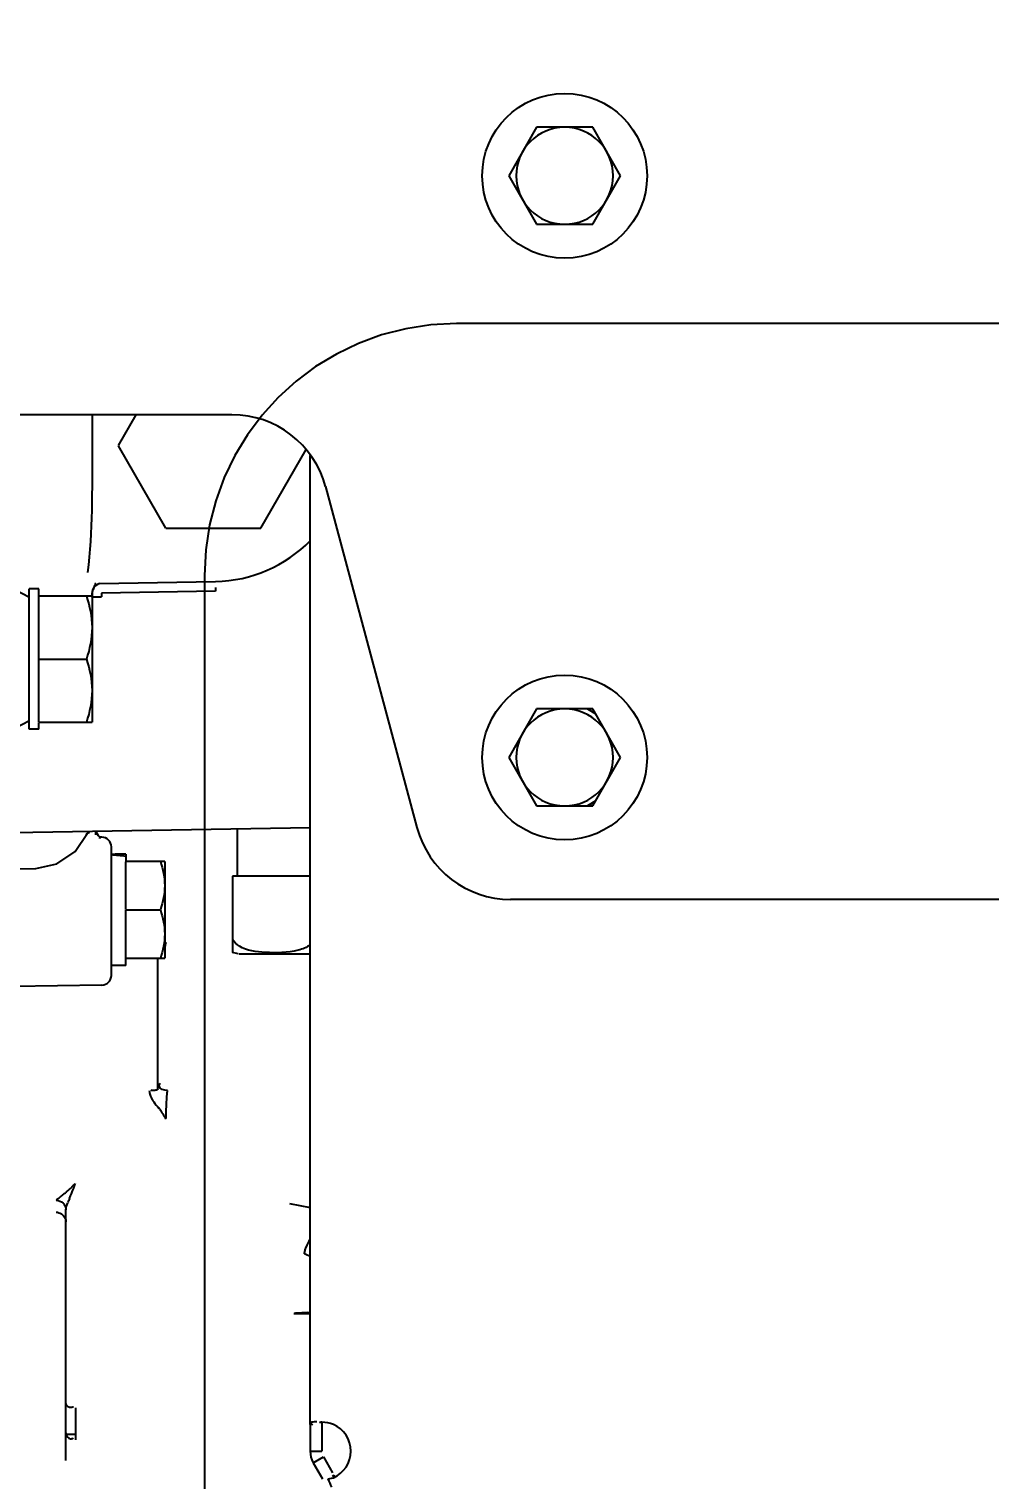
# Model space of a CAD drawing. Header units: millimetres. Extents: x 9130 to 9550, y -18883 to -17651.
# Drawn here: x 9356.529 to 9357.52, y -18045.862 to -18044.367 of the extents above; entities that cross this region are included whole.
import ezdxf

# ---------------------------------------------------------------- set-up
doc = ezdxf.new("R2010")
doc.units = ezdxf.units.MM
doc.linetypes.add('CENTER', pattern=[2, 1.25, -0.25, 0.25, -0.25])
doc.layers.add('3884027_DKREDXF_CONTINUOUS_LINE', color=7, linetype='Continuous')
doc.layers.add('DEFAULT_1', color=7, linetype='CENTER')
doc.styles.add('KOTE ZA MONNTAZU', font='simplex.shx', dxfattribs={"width": 0.7, "oblique": 8, "height": 3})
doc.dimstyles.new('KOTE ZA MONTAZU u cm', dxfattribs={"dimscale": 0, "dimtxt": 1.5, "dimasz": 1.5, "dimexe": 0.8, "dimexo": 0.1, "dimgap": 1, "dimtad": 1, "dimdec": 1, "dimlfac": 10, "dimzin": 12, "dimdsep": 46, "dimtxsty": 'KOTE ZA MONNTAZU', "dimcen": 1.5, "dimclrt": 1, "dimadec": 0, "dimazin": 0, "dimtfac": 1, "dimtdec": 1, "dimtmove": 0, "dimatfit": 3, "dimfxl": 1, "dimtolj": 2, "dimtzin": 0, "dimarcsym": 0})

# ---------------------------------------------------------------- blocks, each defined once
blk = doc.blocks.new('*D1102')
at = {"color": 0, "lineweight": -2, "transparency": 16777216}
for p, q in [((9345.4099, -18047.6265), (9345.4099, -18048.7074)), ((9359.4099, -18047.6265), (9359.4099, -18048.7074)), ((9346.0099, -18048.5074), (9358.8099, -18048.5074))]:
    blk.add_line(p, q, dxfattribs=at)
at = {"color": 0, "transparency": 16777216}
for points in [[(9346.0099, -18048.4074), (9346.0099, -18048.6074), (9345.4099, -18048.5074)], [(9358.8099, -18048.4074), (9358.8099, -18048.6074), (9359.4099, -18048.5074)]]:
    blk.add_solid(points, dxfattribs=at)
at = {"layer": 'Defpoints', "color": 0, "transparency": 16777216}
for p in [(9345.4099, -18047.5265), (9359.4099, -18047.5265), (9359.4099, -18048.5074)]:
    blk.add_point(p, dxfattribs=at)
at = {"color": 1, "transparency": 16777216, "insert": (9352.4099, -18047.7074), "char_height": 3, "width": 6.923188, "attachment_point": 5, "style": 'KOTE ZA MONNTAZU'}
blk.add_mtext('\\A2;{\\H0.4x;140 cm}', dxfattribs=at)

msp = doc.modelspace()

# ---------------------------------------------------------------- linework, layer by layer
at = {"layer": '3884027_DKREDXF_CONTINUOUS_LINE', "color": 6, "linetype": 'Continuous'}
for p, q in [((9357.0525, -18044.468), (9357.0237, -18044.518)), ((9357.0814, -18044.468), (9357.0525, -18044.468)), ((9357.0237, -18044.518), (9357.0525, -18044.568)), ((9357.0525, -18044.568), (9357.0814, -18044.568)), ((9356.7382, -18044.7645), (9356.2353, -18044.7645)), ((9356.5939, -18044.7645), (9356.5939, -18044.7972)), ((9356.6392, -18044.7645), (9356.6208, -18044.7963)), ((9356.5939, -18044.7972), (9356.5939, -18044.7985)), ((9356.6208, -18044.7966), (9356.6697, -18044.8814)), ((9356.7681, -18044.8814), (9356.8149, -18044.8003)), ((9356.8189, -18045.806), (9356.8189, -18044.8064)), ((9356.8348, -18044.8386), (9356.929, -18045.1904)), ((9356.67, -18044.8815), (9356.7679, -18044.8815)), ((9356.5389, -18044.944), (9356.5289, -18044.944)), ((9356.6017, -18044.9386), (9356.7213, -18044.9365)), ((9356.5939, -18044.9515), (9356.5389, -18044.9515)), ((9356.5939, -18044.9525), (9356.5939, -18045.0815)), ((9356.5389, -18045.0165), (9356.5881, -18045.0165)), ((9356.5389, -18045.0815), (9356.5939, -18045.0815)), ((9357.0525, -18045.068), (9357.0237, -18045.118)), ((9357.0814, -18045.068), (9357.0525, -18045.068)), ((9356.5389, -18045.089), (9356.5289, -18045.089)), ((9357.0237, -18045.118), (9357.0525, -18045.168)), ((9357.0525, -18045.168), (9357.0814, -18045.168)), ((9356.8189, -18045.1906), (9356.5127, -18045.1959)), ((9356.5979, -18045.1979), (9356.5979, -18045.1945)), ((9356.5994, -18045.197), (9356.5984, -18045.1944)), ((9356.6008, -18045.2006), (9356.6024, -18045.2008)), ((9356.6024, -18045.2006), (9356.6016, -18045.2)), ((9356.6041, -18045.2002), (9356.6018, -18045.2001)), ((9356.6028, -18045.2008), (9356.6024, -18045.2006)), ((9356.6024, -18045.2008), (9356.6027, -18045.2008)), ((9356.6027, -18045.2008), (9356.6028, -18045.2008)), ((9356.7439, -18045.2405), (9356.7439, -18045.1919)), ((9356.6139, -18045.3428), (9356.6139, -18045.2102)), ((9356.6689, -18045.2252), (9356.6289, -18045.2252)), ((9356.6689, -18045.2252), (9356.6689, -18045.3252)), ((9356.5127, -18045.2329), (9356.5359, -18045.2325)), ((9356.7389, -18045.2405), (9356.7389, -18045.3193)), ((9356.8189, -18045.2405), (9356.7389, -18045.2405)), ((9356.6289, -18045.2752), (9356.6644, -18045.2752)), ((9358.5214, -18045.2645), (9357.0256, -18045.2645)), ((9356.7448, -18045.3205), (9356.7388, -18045.3193)), ((9356.7452, -18045.3205), (9356.8189, -18045.3205)), ((9356.6289, -18045.3327), (9356.6139, -18045.3327)), ((9356.6289, -18045.3252), (9356.6689, -18045.3252)), ((9356.6619, -18045.4522), (9356.6619, -18045.3266)), ((9356.6041, -18045.3528), (9356.5127, -18045.3544)), ((9356.5669, -18045.8432), (9356.5669, -18045.5847)), ((9356.7977, -18045.5782), (9356.8189, -18045.5822)), ((9356.5768, -18045.8165), (9356.5669, -18045.8165)), ((9356.8444, -18045.8601), (9356.8435, -18045.8585))]:
    msp.add_line(p, q, dxfattribs=at)
at = {"layer": '3884027_DKREDXF_CONTINUOUS_LINE', "color": 7, "linetype": 'Continuous'}
for p, q in [((9357.1103, -18044.468), (9357.0814, -18044.468)), ((9357.1391, -18044.518), (9357.1103, -18044.468)), ((9357.1103, -18044.568), (9357.1391, -18044.518)), ((9357.0814, -18044.568), (9357.1103, -18044.568)), ((9356.5289, -18045.089), (9356.5289, -18044.944)), ((9356.5389, -18045.0815), (9356.5389, -18044.944)), ((9356.7213, -18044.9465), (9356.6037, -18044.9485)), ((9356.5939, -18044.9485), (9356.5939, -18044.9525)), ((9356.5939, -18044.9525), (9356.6037, -18044.9525)), ((9356.6037, -18044.9485), (9356.6037, -18044.9525)), ((9357.1103, -18045.068), (9357.0814, -18045.068)), ((9357.1048, -18045.068), (9357.113, -18045.0727)), ((9357.113, -18045.0727), (9357.1048, -18045.068)), ((9357.1391, -18045.118), (9357.1103, -18045.068)), ((9356.5389, -18045.089), (9356.5389, -18045.0824)), ((9357.1103, -18045.168), (9357.1391, -18045.118)), ((9357.0814, -18045.168), (9357.1103, -18045.168)), ((9357.113, -18045.1632), (9357.1048, -18045.168)), ((9357.1048, -18045.168), (9357.113, -18045.1633)), ((9356.6289, -18045.2177), (9356.6289, -18045.2252)), ((9356.6289, -18045.2748), (9356.6289, -18045.2256)), ((9356.6289, -18045.3248), (9356.6289, -18045.2756)), ((9356.6289, -18045.3327), (9356.6289, -18045.3252)), ((9356.6619, -18045.4599), (9356.6619, -18045.4522)), ((9356.5708, -18045.5728), (9356.5718, -18045.5702)), ((9356.8022, -18045.6917), (9356.8189, -18045.692)), ((9356.5768, -18045.7888), (9356.5768, -18045.7933)), ((9356.5768, -18045.7933), (9356.5768, -18045.7972)), ((9356.5768, -18045.7972), (9356.5768, -18045.8001)), ((9356.5767, -18045.8093), (9356.5767, -18045.8121)), ((9356.5767, -18045.8121), (9356.5767, -18045.8148)), ((9356.8189, -18045.806), (9356.8189, -18045.8335)), ((9356.8309, -18045.8035), (9356.8309, -18045.8335)), ((9356.5768, -18045.8197), (9356.5768, -18045.8218)), ((9356.8189, -18045.8335), (9356.8309, -18045.8335)), ((9356.8221, -18045.8455), (9356.8325, -18045.8395)), ((9356.8325, -18045.8395), (9356.8421, -18045.8561)), ((9356.8221, -18045.8455), (9356.8317, -18045.8621)), ((9356.842, -18045.8594), (9356.8435, -18045.8585)), ((9356.841, -18045.8615), (9356.8429, -18045.861))]:
    msp.add_line(p, q, dxfattribs=at)
at = {"layer": '3884027_DKREDXF_CONTINUOUS_LINE', "color": 6, "linetype": 'Continuous'}
for points in [[(9356.5359, -18045.2325), (9356.5577, -18045.2278), (9356.5766, -18045.2152), (9356.5894, -18045.1962)], [(9356.5879, -18045.1972), (9356.5877, -18045.1974), (9356.5885, -18045.1966), (9356.5912, -18045.1951)], [(9356.6016, -18045.2), (9356.6006, -18045.1989), (9356.5994, -18045.197)]]:
    msp.add_lwpolyline(points, dxfattribs=at)
at = {"layer": '3884027_DKREDXF_CONTINUOUS_LINE', "color": 7, "linetype": 'Continuous'}
for points in [[(9356.5768, -18045.8001), (9356.5768, -18045.8006), (9356.5767, -18045.8011), (9356.5767, -18045.8017), (9356.5767, -18045.8024), (9356.5767, -18045.8032)], [(9356.8372, -18045.8623), (9356.8391, -18045.8619), (9356.841, -18045.8615)]]:
    msp.add_lwpolyline(points, dxfattribs=at)
at = {"layer": '3884027_DKREDXF_CONTINUOUS_LINE', "color": 6, "linetype": 'Continuous'}
for centre in [(9357.0814, -18044.518), (9357.0814, -18045.118)]:
    msp.add_circle(centre, 0.085, dxfattribs=at)
for centre, radius, start, end in [((9357.0814, -18044.518), 0.05, 90, 270), ((9356.7382, -18044.8645), 0.1, 15, 90), ((9356.7189, -18044.7965), 0.14, 271, 315.7981), ((9356.4889, -18045.0165), 0.075, 57.769, 122.231), ((9356.6039, -18044.9485), 0.01, 102.2177, 113.25), ((9356.4889, -18045.0165), 0.075, 237.769, 302.231), ((9357.0814, -18045.118), 0.05, 90, 270), ((9356.6039, -18045.2102), 0.01, 0, 89), ((9357.0256, -18045.1645), 0.1, 195, 270), ((9356.6039, -18045.3428), 0.01, 271, 0), ((9356.8309, -18045.8335), 0.03, 293.5782, 66.4218)]:
    msp.add_arc(centre, radius, start, end, dxfattribs=at)
at = {"layer": '3884027_DKREDXF_CONTINUOUS_LINE', "color": 7, "linetype": 'Continuous'}
for centre, radius, start, end in [((9357.0814, -18044.518), 0.05, 270, 90), ((9356.6039, -18044.9485), 0.01, 113.25, 180), ((9356.6205, -18044.9522), 0.0265, 159.3854, 163.9063), ((9356.6194, -18044.9518), 0.0254, 147.7907, 159.4405), ((9357.2584, -18044.9371), 0.5371, 180.5927, 181.0001), ((9357.0814, -18045.118), 0.05, 270, 90), ((9356.906, -18045.3844), 0.2476, 162.2499, 163.2836), ((9356.8482, -18045.4567), 0.2313, 140.285, 140.8022), ((9356.6296, -18045.5072), 0.0432, 37.897, 39.4157), ((9356.5369, -18045.5235), 0.0523, 314.0266, 319.3115), ((9356.4283, -18045.5055), 0.1573, 338.8547, 340.6501), ((9356.3174, -18045.256), 0.3985, 307.4797, 307.7218), ((9356.4393, -18045.4139), 0.199, 307.7913, 309.0742), ((9356.4315, -18045.4042), 0.2115, 309.0623, 309.8255), ((9356.7277, -18045.6374), 0.1697, 158.4916, 159.2431), ((9356.8872, -18045.7003), 0.3411, 158.0641, 158.4919), ((9356.8531, -18045.6369), 0.0408, 147.2479, 160.6725), ((9356.645, -18045.9636), 0.3736, 62.263, 63.2788), ((9356.8094, -18045.7339), 0.0428, 96.9074, 99.5682), ((9356.8217, -18045.9378), 0.2471, 90.6588, 91.2699), ((9356.8429, -18045.8335), 0.024, 180, 210), ((9357.6174, -18045.5185), 0.8526, 203.7784, 204.404)]:
    msp.add_arc(centre, radius, start, end, dxfattribs=at)
for centre, start_param, end_param in [((9356.6289, -18045.2752), 4.712389, 4.834336), ((9356.5934, -18045.2752), 4.420421, 4.545422)]:
    msp.add_ellipse(centre, major_axis=(-0.1233, 0), ratio=0.466308, start_param=start_param, end_param=end_param, dxfattribs=at)
at = {"layer": '3884027_DKREDXF_CONTINUOUS_LINE', "color": 6, "linetype": 'Continuous'}
for points in [[(9356.5939, -18044.7985), (9356.5939, -18044.8415), (9356.5947, -18044.8847), (9356.5892, -18044.9273)], [(9356.5881, -18044.9515), (9356.5916, -18044.9619), (9356.5939, -18044.973), (9356.5939, -18044.984)], [(9356.5939, -18044.984), (9356.5939, -18044.995), (9356.5916, -18045.0061), (9356.5881, -18045.0165)], [(9356.5881, -18045.0165), (9356.5916, -18045.0269), (9356.5939, -18045.038), (9356.5939, -18045.049)], [(9356.5939, -18045.049), (9356.5939, -18045.06), (9356.5916, -18045.0711), (9356.5881, -18045.0815)], [(9356.6644, -18045.2252), (9356.6671, -18045.2332), (9356.6689, -18045.2417), (9356.6689, -18045.2502)], [(9356.6689, -18045.2502), (9356.6689, -18045.2587), (9356.6671, -18045.2672), (9356.6644, -18045.2752)], [(9356.6644, -18045.2752), (9356.6671, -18045.2832), (9356.6689, -18045.2917), (9356.6689, -18045.3002)], [(9356.6689, -18045.3002), (9356.6689, -18045.3087), (9356.6671, -18045.3172), (9356.6644, -18045.3252)], [(9356.8067, -18045.3168), (9356.7957, -18045.3197), (9356.784, -18045.3197), (9356.7727, -18045.3191)], [(9356.8189, -18045.3112), (9356.8154, -18045.314), (9356.8111, -18045.3157), (9356.8067, -18045.3168)], [(9356.557, -18045.5871), (9356.5607, -18045.5871), (9356.5647, -18045.5899), (9356.5661, -18045.5933)]]:
    msp.add_open_spline(points, degree=3, dxfattribs=at)
at = {"layer": '3884027_DKREDXF_CONTINUOUS_LINE', "color": 7, "linetype": 'Continuous'}
for points in [[(9356.5939, -18044.9527), (9356.5939, -18044.9501), (9356.5943, -18044.9474), (9356.595, -18044.9448)], [(9356.6532, -18045.4635), (9356.6536, -18045.4662), (9356.6547, -18045.4688), (9356.6561, -18045.4711)], [(9356.6718, -18045.4616), (9356.6685, -18045.4616), (9356.6632, -18045.4602), (9356.6632, -18045.4569)], [(9356.6575, -18045.4732), (9356.6592, -18045.4755), (9356.6611, -18045.4776), (9356.6629, -18045.4798)], [(9356.6637, -18045.4807), (9356.6657, -18045.4841), (9356.668, -18045.4875), (9356.6702, -18045.4909)], [(9356.557, -18045.5748), (9356.5596, -18045.5748), (9356.5622, -18045.5759), (9356.564, -18045.5777)], [(9356.5718, -18045.5702), (9356.5729, -18045.5675), (9356.574, -18045.5649), (9356.575, -18045.5622)], [(9356.5669, -18045.5847), (9356.5669, -18045.5821), (9356.5681, -18045.5797), (9356.569, -18045.5773)], [(9356.8163, -18045.6907), (9356.8122, -18045.6908), (9356.8082, -18045.6909), (9356.8042, -18045.6914)], [(9356.5669, -18045.8148), (9356.5669, -18045.8174), (9356.5692, -18045.8208), (9356.5718, -18045.8209)], [(9356.8429, -18045.806), (9356.839, -18045.8049), (9356.835, -18045.8038), (9356.8309, -18045.8038)]]:
    msp.add_open_spline(points, degree=3, dxfattribs=at)
at = {"layer": '3884027_DKREDXF_CONTINUOUS_LINE', "color": 6, "linetype": 'Continuous'}
for points, knots in [([(9356.7727, -18045.3191), (9356.7635, -18045.3186), (9356.7502, -18045.3174), (9356.7405, -18045.3085), (9356.739, -18045.3055)], [0, 0, 0, 0, 0.736583, 1, 1, 1, 1]), ([(9356.5661, -18045.5933), (9356.5664, -18045.5939), (9356.5668, -18045.5951), (9356.5669, -18045.5964), (9356.5669, -18045.5971)], [0, 0, 0, 0, 0.503943, 1, 1, 1, 1])]:
    msp.add_open_spline(points, degree=3, knots=knots, dxfattribs=at)
at = {"layer": '3884027_DKREDXF_CONTINUOUS_LINE', "color": 7, "linetype": 'Continuous'}
for points, knots in [([(9356.6632, -18045.4569), (9356.6632, -18045.4565), (9356.6635, -18045.4554), (9356.6641, -18045.4546), (9356.6644, -18045.4541)], [0, 0, 0, 0, 0.435097, 1, 1, 1, 1]), ([(9356.653, -18045.4618), (9356.653, -18045.4621), (9356.653, -18045.4627), (9356.6531, -18045.4633), (9356.6532, -18045.4635)], [0, 0, 0, 0, 0.498511, 1, 1, 1, 1]), ([(9356.6575, -18045.4615), (9356.6571, -18045.4615), (9356.6561, -18045.4615), (9356.6551, -18045.4614), (9356.6546, -18045.4613)], [0, 0, 0, 0, 0.463124, 1, 1, 1, 1]), ([(9356.6561, -18045.4711), (9356.6563, -18045.4715), (9356.6568, -18045.4722), (9356.6572, -18045.4729), (9356.6575, -18045.4732)], [0, 0, 0, 0, 0.500436, 1, 1, 1, 1]), ([(9356.661, -18045.4608), (9356.6606, -18045.461), (9356.6594, -18045.4614), (9356.6582, -18045.4615), (9356.6575, -18045.4615)], [0, 0, 0, 0, 0.407175, 1, 1, 1, 1]), ([(9356.6619, -18045.4599), (9356.6619, -18045.4601), (9356.6617, -18045.4605), (9356.6613, -18045.4607), (9356.661, -18045.4608)], [0, 0, 0, 0, 0.383389, 1, 1, 1, 1]), ([(9356.6702, -18045.4908), (9356.6703, -18045.4889), (9356.6704, -18045.4821), (9356.6707, -18045.4753), (9356.671, -18045.4705)], [0, 0, 0, 0, 0.28427, 1, 1, 1, 1]), ([(9356.671, -18045.4705), (9356.671, -18045.4693), (9356.6712, -18045.4673), (9356.6714, -18045.4652), (9356.6715, -18045.4642)], [0, 0, 0, 0, 0.53988, 1, 1, 1, 1]), ([(9356.6715, -18045.4642), (9356.6715, -18045.4638), (9356.6716, -18045.4629), (9356.6717, -18045.462), (9356.6718, -18045.4616)], [0, 0, 0, 0, 0.532637, 1, 1, 1, 1]), ([(9356.5571, -18045.5745), (9356.5571, -18045.5746), (9356.5571, -18045.5746), (9356.557, -18045.5747), (9356.557, -18045.5747)], [0, 0, 0, 0, 0.60332, 1, 1, 1, 1]), ([(9356.5599, -18045.5722), (9356.5593, -18045.5727), (9356.5584, -18045.5734), (9356.5574, -18045.5742), (9356.5571, -18045.5745)], [0, 0, 0, 0, 0.629819, 1, 1, 1, 1]), ([(9356.5669, -18045.5666), (9356.5674, -18045.5662), (9356.5684, -18045.5654), (9356.5694, -18045.5645), (9356.5699, -18045.5641)], [0, 0, 0, 0, 0.493631, 1, 1, 1, 1]), ([(9356.5699, -18045.5641), (9356.5705, -18045.5636), (9356.5716, -18045.5626), (9356.5727, -18045.5616), (9356.5733, -18045.5611)], [0, 0, 0, 0, 0.489466, 1, 1, 1, 1]), ([(9356.564, -18045.5777), (9356.5645, -18045.5782), (9356.5653, -18045.5792), (9356.5659, -18045.5803), (9356.5661, -18045.5809)], [0, 0, 0, 0, 0.500167, 1, 1, 1, 1]), ([(9356.5661, -18045.5809), (9356.5664, -18045.5815), (9356.5668, -18045.5828), (9356.5669, -18045.5841), (9356.5669, -18045.5847)], [0, 0, 0, 0, 0.503935, 1, 1, 1, 1]), ([(9356.813, -18045.6299), (9356.8132, -18045.6288), (9356.8136, -18045.6266), (9356.8142, -18045.6245), (9356.8146, -18045.6234)], [0, 0, 0, 0, 0.483949, 1, 1, 1, 1]), ([(9356.5669, -18045.7845), (9356.5669, -18045.7854), (9356.5682, -18045.7876), (9356.5705, -18045.7882), (9356.5718, -18045.7882)], [0, 0, 0, 0, 0.404514, 1, 1, 1, 1]), ([(9356.5718, -18045.7882), (9356.5723, -18045.7883), (9356.5733, -18045.7882), (9356.5743, -18045.7879), (9356.5748, -18045.7877)], [0, 0, 0, 0, 0.463421, 1, 1, 1, 1]), ([(9356.5767, -18045.8032), (9356.5767, -18045.8042), (9356.5767, -18045.8063), (9356.5767, -18045.8083), (9356.5767, -18045.8093)], [0, 0, 0, 0, 0.504291, 1, 1, 1, 1]), ([(9356.5767, -18045.8148), (9356.5767, -18045.8156), (9356.5767, -18045.8173), (9356.5768, -18045.8189), (9356.5768, -18045.8197)], [0, 0, 0, 0, 0.516631, 1, 1, 1, 1]), ([(9356.8259, -18045.8035), (9356.8245, -18045.8035), (9356.8229, -18045.8034), (9356.8197, -18045.8038), (9356.8197, -18045.8046)], [0, 0, 0, 0, 0.654484, 1, 1, 1, 1]), ([(9356.8197, -18045.8046), (9356.8197, -18045.8048), (9356.8202, -18045.8055), (9356.8208, -18045.806), (9356.8212, -18045.8063)], [0, 0, 0, 0, 0.348729, 1, 1, 1, 1]), ([(9356.8309, -18045.8038), (9356.8304, -18045.8038), (9356.8297, -18045.8038), (9356.8289, -18045.804), (9356.8286, -18045.8042)], [0, 0, 0, 0, 0.587004, 1, 1, 1, 1]), ([(9356.5718, -18045.8209), (9356.5723, -18045.8209), (9356.5733, -18045.8207), (9356.5743, -18045.8203), (9356.5748, -18045.82)], [0, 0, 0, 0, 0.452981, 1, 1, 1, 1])]:
    msp.add_open_spline(points, degree=3, knots=knots, dxfattribs=at)
at = {"layer": 'DEFAULT_1', "color": 2, "linetype": 'CENTER'}
for p, q in [((9357.8939, -18044.6705), (9356.9699, -18044.6705)), ((9356.7099, -18044.9305), (9356.7099, -18045.9935))]:
    msp.add_line(p, q, dxfattribs=at)
msp.add_arc((9356.9699, -18044.9305), 0.26, 90, 180, dxfattribs=at)

# ---------------------------------------------------------------- dimensions: what is measured, and where the dimension line sits
at = {"color": 4}
dim = msp.add_linear_dim(base=(9359.4099, -18048.5074), p1=(9345.4099, -18047.5265), p2=(9359.4099, -18047.5265), text='{\\H0.4x;<>}', dimstyle='KOTE ZA MONTAZU u cm', override={"dimscale": 1, "dimasz": 0.6, "dimexe": 0.2, "dimgap": 0.2, "dimpost": ' cm'}, dxfattribs=at)
dim.commit()
dim.dimension.update_dxf_attribs({"geometry": '*D1102', "text_midpoint": (9352.4099, -18048.5074), "dimtype": 160})

doc.saveas('drawing.dxf')
